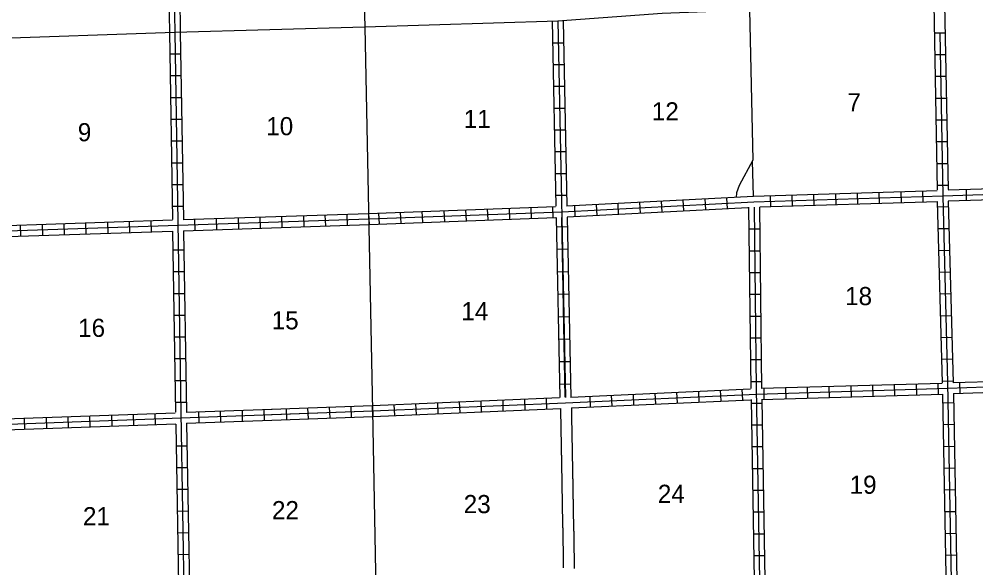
# Model space of a CAD drawing. Extents: x 1896717 to 2422910, y 16172403 to 16701586.
# Drawn here: x 2259990 to 2286352, y 16424222 to 16439346 of the extents above; entities that cross this region are included whole.
import ezdxf

# ---------------------------------------------------------------- set-up
doc = ezdxf.new("R2010")
doc.units = 0
for name, color, linetype in [('L10', 7, 'Continuous'), ('L11', 7, 'Continuous'), ('L13', 7, 'Continuous'), ('L14', 7, 'Continuous'), ('L4', 7, 'Continuous'), ('L8', 7, 'Continuous')]:
    doc.layers.add(name, color=color, linetype=linetype)

msp = doc.modelspace()

# ---------------------------------------------------------------- linework, layer by layer
at = {"layer": 'L10'}
for points in [[(2275206, 16428630), (2275207, 16428606), (2275207, 16428586), (2275207, 16428566), (2275208, 16428545), (2275208, 16428526), (2275208, 16428506), (2275209, 16428486), (2275209, 16428466), (2275209, 16428446), (2275210, 16428426), (2275210, 16428405), (2275210, 16428386), (2275211, 16428366), (2275211, 16428346), (2275212, 16428326), (2275212, 16428306), (2275212, 16428286), (2275213, 16428266), (2275213, 16428246), (2275213, 16428226), (2275214, 16428206), (2275214, 16428187), (2275214, 16428167), (2275215, 16428147), (2275215, 16428126), (2275215, 16428107), (2275216, 16428087), (2275216, 16428067), (2275217, 16428047), (2275217, 16428026), (2275217, 16428007), (2275218, 16427987), (2275218, 16427967), (2275219, 16427947), (2275219, 16427927), (2275219, 16427907), (2275220, 16427886), (2275220, 16427867), (2275220, 16427847), (2275221, 16427827), (2275221, 16427807), (2275221, 16427787), (2275222, 16427767), (2275222, 16427746), (2275222, 16427727), (2275223, 16427707), (2275223, 16427687), (2275224, 16427667), (2275224, 16427647), (2275224, 16427627), (2275225, 16427606), (2275225, 16427587), (2275225, 16427567), (2275226, 16427547), (2275226, 16427527), (2275226, 16427507), (2275227, 16427487), (2275227, 16427466), (2275227, 16427447), (2275228, 16427427), (2275228, 16427407), (2275229, 16427387), (2275229, 16427367), (2275229, 16427347), (2275230, 16427326), (2275230, 16427307), (2275230, 16427287), (2275231, 16427268), (2275231, 16427248), (2275231, 16427227), (2275232, 16427208), (2275232, 16427188), (2275232, 16427168), (2275233, 16427149), (2275233, 16427129), (2275234, 16427109), (2275234, 16427088), (2275234, 16427069), (2275235, 16427049), (2275235, 16427029), (2275236, 16427009), (2275236, 16426989), (2275236, 16426969), (2275237, 16426948), (2275237, 16426929), (2275237, 16426909), (2275238, 16426889), (2275238, 16426869), (2275238, 16426848), (2275239, 16426830), (2275239, 16426810), (2275239, 16426790), (2275240, 16426770), (2275240, 16426750), (2275241, 16426730), (2275241, 16426709), (2275241, 16426689)], [(2274906, 16428613), (2274907, 16428601), (2274907, 16428581), (2274907, 16428561), (2274908, 16428542), (2274908, 16428521), (2274908, 16428501), (2274909, 16428481), (2274909, 16428461), (2274909, 16428441), (2274910, 16428421), (2274910, 16428402), (2274910, 16428381), (2274911, 16428361), (2274911, 16428341), (2274912, 16428321), (2274912, 16428301), (2274912, 16428281), (2274913, 16428262), (2274913, 16428241), (2274913, 16428221), (2274914, 16428201), (2274914, 16428181), (2274914, 16428161), (2274915, 16428141), (2274915, 16428122), (2274916, 16428101), (2274916, 16428081), (2274916, 16428061), (2274917, 16428041), (2274917, 16428022), (2274917, 16428001), (2274918, 16427981), (2274918, 16427961), (2274919, 16427941), (2274919, 16427921), (2274919, 16427901), (2274920, 16427882), (2274920, 16427861), (2274920, 16427841), (2274921, 16427821), (2274921, 16427801), (2274921, 16427781), (2274922, 16427761), (2274922, 16427742), (2274922, 16427721), (2274923, 16427701), (2274923, 16427681), (2274924, 16427661), (2274924, 16427641), (2274924, 16427621), (2274925, 16427602), (2274925, 16427581), (2274925, 16427561), (2274926, 16427541), (2274926, 16427521), (2274926, 16427501), (2274927, 16427481), (2274927, 16427462), (2274927, 16427441), (2274928, 16427422), (2274928, 16427402), (2274929, 16427382), (2274929, 16427361), (2274929, 16427342), (2274930, 16427323), (2274930, 16427302), (2274930, 16427282), (2274931, 16427262), (2274931, 16427242), (2274931, 16427224), (2274932, 16427203), (2274932, 16427183), (2274933, 16427163), (2274933, 16427143), (2274933, 16427123), (2274934, 16427103), (2274934, 16427084), (2274934, 16427063), (2274935, 16427043), (2274935, 16427023), (2274936, 16427003), (2274936, 16426983), (2274936, 16426963), (2274937, 16426944), (2274937, 16426923), (2274937, 16426903), (2274938, 16426883), (2274938, 16426863), (2274938, 16426845), (2274939, 16426824), (2274939, 16426804), (2274939, 16426784), (2274940, 16426764), (2274940, 16426744), (2274941, 16426724), (2274941, 16426705), (2274941, 16426685)], [(2274941, 16426683), (2274942, 16426664), (2274942, 16426644), (2274942, 16426624), (2274943, 16426604), (2274943, 16426584), (2274943, 16426565), (2274944, 16426544), (2274944, 16426524), (2274944, 16426504), (2274945, 16426484), (2274945, 16426464), (2274946, 16426444), (2274946, 16426425), (2274946, 16426404), (2274947, 16426384), (2274947, 16426364), (2274947, 16426344), (2274948, 16426324), (2274948, 16426304), (2274948, 16426285), (2274949, 16426264), (2274949, 16426244), (2274950, 16426224), (2274950, 16426204), (2274950, 16426184), (2274951, 16426164), (2274951, 16426145), (2274951, 16426124), (2274952, 16426104), (2274952, 16426084), (2274953, 16426064), (2274953, 16426038)], [(2275241, 16426691), (2275242, 16426670), (2275242, 16426650), (2275242, 16426630), (2275243, 16426610), (2275243, 16426590), (2275243, 16426569), (2275244, 16426550), (2275244, 16426530), (2275244, 16426510), (2275245, 16426490), (2275245, 16426470), (2275246, 16426450), (2275246, 16426429), (2275246, 16426410), (2275247, 16426390), (2275247, 16426370), (2275247, 16426350), (2275248, 16426330), (2275248, 16426310), (2275248, 16426289), (2275249, 16426270), (2275249, 16426250), (2275249, 16426230), (2275250, 16426210), (2275250, 16426190), (2275251, 16426170), (2275251, 16426149), (2275251, 16426130), (2275252, 16426110), (2275252, 16426090), (2275252, 16426070), (2275253, 16426042)]]:
    msp.add_lwpolyline(points, dxfattribs=at)
at = {"layer": 'L11'}
for points in [[(2274953, 16426038), (2274953, 16426021), (2274953, 16426001), (2274953, 16425980), (2274954, 16425961), (2274954, 16425941), (2274954, 16425920), (2274954, 16425900), (2274954, 16425881), (2274954, 16425861), (2274955, 16425840), (2274955, 16425821), (2274955, 16425801), (2274955, 16425782), (2274955, 16425778), (2274956, 16425757), (2274956, 16425743), (2274957, 16425737), (2274957, 16425718), (2274958, 16425698), (2274958, 16425679), (2274959, 16425659), (2274959, 16425640), (2274959, 16425619), (2274960, 16425599), (2274960, 16425579), (2274961, 16425559), (2274961, 16425539), (2274962, 16425519), (2274962, 16425499), (2274963, 16425480), (2274963, 16425460), (2274964, 16425439), (2274964, 16425419), (2274965, 16425405), (2274965, 16425401), (2274965, 16425389), (2274965, 16425379), (2274966, 16425358), (2274966, 16425339), (2274967, 16425319), (2274967, 16425299), (2274968, 16425279), (2274968, 16425258), (2274969, 16425239), (2274970, 16425220), (2274970, 16425200), (2274971, 16425180), (2274971, 16425160), (2274972, 16425139), (2274973, 16425119), (2274973, 16425100), (2274974, 16425080), (2274974, 16425060), (2274975, 16425039), (2274975, 16425028), (2274975, 16425022), (2274975, 16425004), (2274975, 16424985), (2274974, 16424963), (2274975, 16424942), (2274975, 16424922), (2274975, 16424904), (2274975, 16424886), (2274975, 16424882), (2274975, 16424861), (2274975, 16424842), (2274976, 16424821), (2274976, 16424801), (2274976, 16424782), (2274977, 16424762), (2274977, 16424742), (2274977, 16424722), (2274977, 16424702), (2274978, 16424682), (2274978, 16424662), (2274978, 16424641), (2274979, 16424621), (2274979, 16424602), (2274979, 16424582), (2274979, 16424562), (2274980, 16424544), (2274980, 16424540), (2274980, 16424521), (2274980, 16424514), (2274980, 16424502), (2274980, 16424482), (2274981, 16424462), (2274981, 16424442), (2274981, 16424422), (2274981, 16424402), (2274982, 16424381), (2274982, 16424361), (2274982, 16424342), (2274983, 16424322), (2274983, 16424302), (2274983, 16424282), (2274983, 16424262), (2274984, 16424242), (2274984, 16424222)], [(2275253, 16426042), (2275253, 16426023), (2275253, 16426003), (2275253, 16425984), (2275254, 16425963), (2275254, 16425943), (2275254, 16425924), (2275254, 16425904), (2275254, 16425883), (2275254, 16425863), (2275255, 16425844), (2275255, 16425823), (2275255, 16425803), (2275255, 16425783), (2275256, 16425767), (2275256, 16425752), (2275256, 16425747), (2275257, 16425726), (2275257, 16425706), (2275258, 16425686), (2275259, 16425665), (2275259, 16425645), (2275259, 16425626), (2275260, 16425606), (2275260, 16425586), (2275261, 16425566), (2275261, 16425546), (2275262, 16425526), (2275262, 16425506), (2275263, 16425485), (2275263, 16425466), (2275264, 16425447), (2275264, 16425427), (2275265, 16425407), (2275265, 16425405), (2275265, 16425396), (2275265, 16425387), (2275266, 16425368), (2275266, 16425347), (2275267, 16425327), (2275267, 16425307), (2275268, 16425287), (2275268, 16425268), (2275269, 16425248), (2275270, 16425227), (2275270, 16425207), (2275271, 16425187), (2275271, 16425167), (2275272, 16425148), (2275272, 16425128), (2275273, 16425107), (2275273, 16425087), (2275274, 16425067), (2275274, 16425047), (2275275, 16425035), (2275275, 16425025), (2275275, 16425002), (2275275, 16424982), (2275274, 16424963), (2275275, 16424945), (2275275, 16424924), (2275275, 16424902), (2275275, 16424882), (2275275, 16424865), (2275275, 16424845), (2275275, 16424826), (2275276, 16424806), (2275276, 16424785), (2275277, 16424765), (2275277, 16424745), (2275277, 16424725), (2275277, 16424705), (2275278, 16424685), (2275278, 16424665), (2275278, 16424646), (2275279, 16424626), (2275279, 16424605), (2275279, 16424585), (2275279, 16424565), (2275280, 16424543), (2275280, 16424540), (2275280, 16424526), (2275280, 16424518), (2275280, 16424505), (2275280, 16424485), (2275281, 16424465), (2275281, 16424445), (2275281, 16424425), (2275281, 16424405), (2275282, 16424386), (2275282, 16424366), (2275282, 16424345), (2275283, 16424325), (2275283, 16424305), (2275283, 16424285), (2275283, 16424265), (2275284, 16424245), (2275284, 16424225)], [(2275284, 16424225), (2275284, 16424205)]]:
    msp.add_lwpolyline(points, dxfattribs=at)
at = {"layer": 'L13'}
msp.add_line((2280229, 16434463), (2280195, 16435435), dxfattribs=at)
at = {"layer": 'L4'}
for points in [[(2269140, 16448538), (2269231, 16448371), (2269356, 16445255), (2269431, 16442030), (2269515, 16439138)], [(2253823, 16438621), (2258957, 16438805), (2264281, 16438988), (2269515, 16439138), (2274831, 16439296), (2277706, 16439513), (2280114, 16439605), (2282564, 16439680)], [(2280114, 16439605), (2280206, 16435455), (2279831, 16434763), (2279756, 16434563), (2279748, 16434430)], [(2269515, 16439138), (2269731, 16428546), (2269890, 16419679)]]:
    msp.add_lwpolyline(points, dxfattribs=at)
at = {"layer": 'L8'}
for p, q in [((2264181, 16445063), (2264281, 16438988)), ((2264033, 16444956), (2264132, 16438988)), ((2264331, 16444921), (2264431, 16438988)), ((2274681, 16439296), (2274781, 16434188)), ((2274831, 16439296), (2275040, 16428921)), ((2274981, 16439296), (2275081, 16434196)), ((2285206, 16438971), (2285506, 16438971)), ((2274690, 16438696), (2274990, 16438696)), ((2264140, 16438388), (2264440, 16438388)), ((2285214, 16438371), (2285514, 16438371)), ((2274706, 16438096), (2275006, 16438096)), ((2264148, 16437788), (2264448, 16437788)), ((2285231, 16437771), (2285531, 16437771)), ((2274715, 16437496), (2275015, 16437496)), ((2264156, 16437188), (2264456, 16437188)), ((2285239, 16437171), (2285539, 16437171)), ((2274731, 16436896), (2275031, 16436896)), ((2264173, 16436588), (2264473, 16436588)), ((2285248, 16436571), (2285548, 16436571)), ((2274740, 16436296), (2275040, 16436296)), ((2264181, 16435988), (2264481, 16435988)), ((2285264, 16435971), (2285564, 16435971)), ((2274756, 16435696), (2275056, 16435696)), ((2264190, 16435388), (2264490, 16435388)), ((2285273, 16435371), (2285573, 16435371)), ((2274765, 16435096), (2275065, 16435096)), ((2264198, 16434788), (2264498, 16434788)), ((2285281, 16434771), (2285581, 16434771)), ((2274781, 16434496), (2275081, 16434496)), ((2279481, 16434421), (2279498, 16434121)), ((2280681, 16434480), (2280689, 16434180)), ((2281281, 16434496), (2281289, 16434196)), ((2281881, 16434513), (2281889, 16434213)), ((2282481, 16434538), (2282489, 16434238)), ((2283081, 16434555), (2283089, 16434255)), ((2283681, 16434571), (2283689, 16434271)), ((2284281, 16434596), (2284289, 16434296)), ((2284881, 16434613), (2284889, 16434313)), ((2286081, 16434646), (2286089, 16434346)), ((2264206, 16434188), (2264506, 16434188)), ((2274090, 16434155), (2274098, 16433855)), ((2274690, 16434180), (2274698, 16433880)), ((2275290, 16434205), (2275306, 16433905)), ((2275889, 16434238), (2275906, 16433938)), ((2276489, 16434271), (2276498, 16433971)), ((2277081, 16434296), (2277098, 16433996)), ((2277681, 16434330), (2277698, 16434030)), ((2278281, 16434363), (2278298, 16434063)), ((2278881, 16434396), (2278898, 16434096)), ((2285298, 16434171), (2285598, 16434180)), ((2264506, 16433821), (2269615, 16433988)), ((2267223, 16433905), (2267231, 16433605)), ((2267823, 16433930), (2267831, 16433630)), ((2268415, 16433946), (2268431, 16433646)), ((2269015, 16433971), (2269031, 16433671)), ((2269615, 16433988), (2269631, 16433688)), ((2269890, 16433996), (2269906, 16433696)), ((2270490, 16434021), (2270506, 16433721)), ((2271090, 16434046), (2271106, 16433746)), ((2271690, 16434063), (2271706, 16433763)), ((2272290, 16434088), (2272306, 16433788)), ((2272890, 16434113), (2272906, 16433813)), ((2273490, 16434130), (2273506, 16433830)), ((2253815, 16433313), (2269623, 16433838)), ((2259215, 16433646), (2264215, 16433813)), ((2260023, 16433671), (2260032, 16433371)), ((2260623, 16433688), (2260632, 16433388)), ((2261223, 16433713), (2261232, 16433413)), ((2261823, 16433730), (2261832, 16433430)), ((2262423, 16433746), (2262432, 16433446)), ((2263023, 16433771), (2263032, 16433471)), ((2263623, 16433788), (2263632, 16433488)), ((2264523, 16433513), (2269631, 16433688)), ((2264823, 16433830), (2264831, 16433530)), ((2265423, 16433846), (2265431, 16433546)), ((2266023, 16433871), (2266031, 16433571)), ((2266623, 16433888), (2266631, 16433588)), ((2274790, 16433880), (2274890, 16428921)), ((2275039, 16428924), (2274939, 16433883)), ((2275090, 16433888), (2275190, 16428921)), ((2259215, 16433338), (2264215, 16433505)), ((2275105, 16433622), (2274795, 16433615)), ((2280098, 16433563), (2280398, 16433563)), ((2285314, 16433571), (2285614, 16433580)), ((2264223, 16432988), (2264523, 16432988)), ((2275118, 16433002), (2274808, 16432996)), ((2280106, 16432963), (2280406, 16432963)), ((2285331, 16432971), (2285631, 16432980)), ((2264240, 16432388), (2264540, 16432388)), ((2275130, 16432382), (2274820, 16432376)), ((2280114, 16432363), (2280414, 16432363)), ((2285348, 16432371), (2285648, 16432380)), ((2264248, 16431788), (2264548, 16431788)), ((2275142, 16431762), (2274833, 16431756)), ((2280114, 16431763), (2280414, 16431763)), ((2285356, 16431771), (2285656, 16431780)), ((2264256, 16431188), (2264556, 16431188)), ((2275155, 16431142), (2274845, 16431136)), ((2280123, 16431163), (2280423, 16431163)), ((2285373, 16431171), (2285673, 16431180)), ((2264265, 16430588), (2264565, 16430588)), ((2275168, 16430523), (2274858, 16430516)), ((2280131, 16430563), (2280431, 16430563)), ((2285389, 16430571), (2285689, 16430580)), ((2264273, 16429988), (2264573, 16429988)), ((2280139, 16429963), (2280439, 16429963)), ((2285406, 16429971), (2285706, 16429980)), ((2275180, 16429903), (2274870, 16429897)), ((2264281, 16429388), (2264582, 16429388)), ((2275192, 16429283), (2274883, 16429277)), ((2279931, 16428846), (2279914, 16429146)), ((2280148, 16429363), (2280448, 16429363)), ((2280523, 16428871), (2280514, 16429171)), ((2281123, 16428888), (2281114, 16429188)), ((2281723, 16428904), (2281714, 16429204)), ((2282323, 16428921), (2282314, 16429221)), ((2282923, 16428938), (2282914, 16429238)), ((2283523, 16428963), (2283514, 16429263)), ((2284123, 16428980), (2284114, 16429280)), ((2284723, 16428996), (2284714, 16429296)), ((2285323, 16429013), (2285314, 16429313)), ((2285423, 16429371), (2285723, 16429380)), ((2285923, 16429030), (2285914, 16429330)), ((2274531, 16428596), (2274523, 16428896)), ((2275731, 16428654), (2275723, 16428955)), ((2276331, 16428680), (2276314, 16428980)), ((2276931, 16428704), (2276914, 16429005)), ((2277531, 16428738), (2277514, 16429038)), ((2278131, 16428763), (2278114, 16429063)), ((2278731, 16428788), (2278714, 16429088)), ((2279331, 16428821), (2279314, 16429121)), ((2264290, 16428788), (2264590, 16428788)), ((2266943, 16428596), (2269729, 16428696)), ((2267940, 16428631), (2267951, 16428333)), ((2268537, 16428653), (2268547, 16428354)), ((2269133, 16428674), (2269143, 16428376)), ((2269740, 16428396), (2269723, 16428696)), ((2269723, 16428696), (2269740, 16428396)), ((2269729, 16428695), (2269740, 16428397)), ((2270340, 16428421), (2270323, 16428721)), ((2270940, 16428446), (2270923, 16428746)), ((2271540, 16428471), (2271523, 16428771)), ((2272140, 16428496), (2272123, 16428796)), ((2272731, 16428521), (2272723, 16428821)), ((2273331, 16428546), (2273323, 16428846)), ((2273931, 16428571), (2273923, 16428871)), ((2280156, 16428763), (2280456, 16428763)), ((2285431, 16428771), (2285731, 16428779)), ((2260732, 16428371), (2260740, 16428071)), ((2261332, 16428388), (2261340, 16428088)), ((2261932, 16428413), (2261940, 16428113)), ((2262532, 16428438), (2262540, 16428138)), ((2263132, 16428455), (2263140, 16428155)), ((2263732, 16428480), (2263740, 16428180)), ((2264931, 16428521), (2264940, 16428221)), ((2265531, 16428546), (2265540, 16428246)), ((2266131, 16428563), (2266140, 16428263)), ((2266731, 16428588), (2266740, 16428288)), ((2266953, 16428297), (2269740, 16428396)), ((2267344, 16428610), (2267355, 16428312)), ((2260132, 16428346), (2260140, 16428046)), ((2280164, 16428163), (2280464, 16428163)), ((2285448, 16428171), (2285748, 16428179)), ((2264315, 16427588), (2264615, 16427588)), ((2285456, 16427571), (2285756, 16427579)), ((2280173, 16427563), (2280473, 16427563)), ((2264323, 16426988), (2264623, 16426988)), ((2280189, 16426963), (2280489, 16426963)), ((2285464, 16426971), (2285764, 16426979)), ((2264332, 16426388), (2264632, 16426388)), ((2280198, 16426363), (2280498, 16426363)), ((2285473, 16426371), (2285773, 16426379)), ((2264340, 16425788), (2264640, 16425796)), ((2280206, 16425763), (2280506, 16425763)), ((2285489, 16425771), (2285789, 16425779)), ((2264357, 16425188), (2264656, 16425196)), ((2280214, 16425163), (2280514, 16425163)), ((2285498, 16425171), (2285798, 16425179)), ((2264365, 16424588), (2264665, 16424596)), ((2280231, 16424563), (2280531, 16424563)), ((2285506, 16424571), (2285806, 16424579))]:
    msp.add_line(p, q, dxfattribs=at)
for points in [[(2285189, 16439755), (2285289, 16434638)], [(2285489, 16439763), (2285589, 16434646)], [(2264132, 16438988), (2264215, 16433821)], [(2264281, 16438988), (2264448, 16428505), (2264540, 16423063), (2264907, 16407346), (2265265, 16396696)], [(2264431, 16438988), (2264515, 16433821)], [(2285356, 16438971), (2285439, 16434480), (2285573, 16429321), (2285673, 16423871), (2285756, 16418721), (2285889, 16413446), (2285989, 16408204), (2286156, 16402763)], [(2269623, 16433838), (2274956, 16434038), (2280231, 16434313), (2285439, 16434480), (2290664, 16434646), (2296881, 16434805)], [(2285589, 16434638), (2290497, 16434788)], [(2275073, 16434196), (2280223, 16434463), (2285281, 16434621)], [(2285589, 16434338), (2290506, 16434488)], [(2269615, 16433988), (2274773, 16434180)], [(2275090, 16433896), (2280073, 16434155)], [(2280089, 16434163), (2280148, 16429163)], [(2280239, 16434163), (2280298, 16429163), (2280389, 16423888), (2280481, 16418579), (2280581, 16413296), (2280706, 16407971), (2280931, 16402588), (2281106, 16397279)], [(2280389, 16434163), (2280448, 16429163)], [(2280398, 16434171), (2285298, 16434321)], [(2285289, 16434321), (2285423, 16429321)], [(2285589, 16434330), (2285723, 16429321)], [(2269631, 16433688), (2274781, 16433880)], [(2264215, 16433505), (2264298, 16428513)], [(2264515, 16433513), (2264598, 16428513)], [(2269731, 16428546), (2275048, 16428771), (2280306, 16429013), (2285581, 16429171), (2290814, 16429354), (2295972, 16429488)], [(2275190, 16428930), (2280139, 16429154)], [(2280448, 16429171), (2285423, 16429313)], [(2285723, 16429330), (2287056, 16429371)], [(2269723, 16428696), (2274881, 16428913)], [(2280448, 16428863), (2285431, 16429013)], [(2285431, 16429013), (2285523, 16424021)], [(2285731, 16429030), (2287072, 16429071)], [(2285731, 16429030), (2285823, 16423871), (2285905, 16418763)], [(2275206, 16428630), (2280148, 16428854)], [(2280156, 16428863), (2280239, 16423888), (2280239, 16423863)], [(2280456, 16428863), (2280540, 16423888)], [(2248549, 16427796), (2253898, 16428021), (2259190, 16428163), (2264456, 16428355), (2269731, 16428546)], [(2259332, 16428321), (2264290, 16428496)], [(2264590, 16428513), (2266959, 16428597)], [(2266948, 16428447), (2269734, 16428546)], [(2269740, 16428396), (2274906, 16428613)], [(2259340, 16428021), (2264306, 16428196)], [(2264306, 16428180), (2264390, 16423204)], [(2264606, 16428213), (2266953, 16428297)], [(2264606, 16428213), (2264690, 16423213)]]:
    msp.add_lwpolyline(points, dxfattribs=at)

# ---------------------------------------------------------------- texts
at = {"layer": 'L14'}
for s, p in [('12', (2277423, 16436555)), ('7', (2282814, 16436805)), ('11', (2272240, 16436346)), ('10', (2266798, 16436146)), ('9', (2261607, 16435980)), ('18', (2282748, 16431463)), ('14', (2272173, 16431046)), ('15', (2266948, 16430796)), ('16', (2261615, 16430588)), ('24', (2277589, 16426013)), ('19', (2282873, 16426263)), ('22', (2266956, 16425563)), ('23', (2272240, 16425730)), ('21', (2261748, 16425396))]:
    msp.add_text(s, height=500, rotation=359.9999, dxfattribs=at).set_placement(p)

doc.saveas('drawing.dxf')
